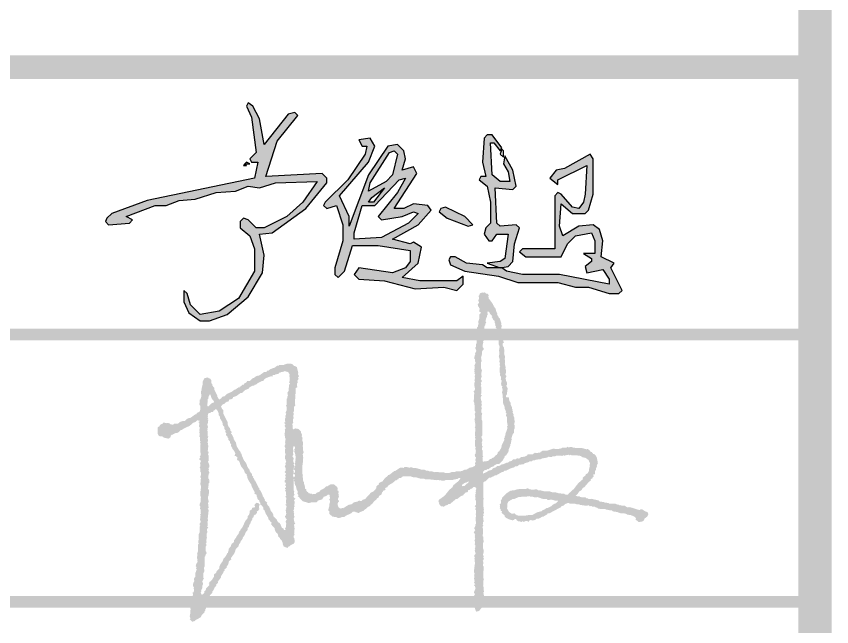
# Model space of a CAD drawing. Extents: x 3753737 to 4713801, y -857380 to 24339.
# Drawn here: x 4510957 to 4513396, y -617051 to -615224 of the extents above; entities that cross this region are included whole.
import ezdxf

# ---------------------------------------------------------------- set-up
doc = ezdxf.new("R2010")
doc.units = 0
doc.header["$LTSCALE"] = 1000
doc.header["$MEASUREMENT"] = 0
doc.layers.get('0').update_dxf_attribs({"linetype": 'CONTINUOUS'})
doc.layers.add('!!电气', color=1, linetype='CONTINUOUS')
doc.layers.add('图框', color=147, linetype='CONTINUOUS', lineweight=20)

# ---------------------------------------------------------------- blocks, each defined once
blk = doc.blocks.new('ljc')
at = {"linetype": 'Continuous'}
h = blk.add_hatch(color=0, dxfattribs=at)
h.paths.add_polyline_path([(2022.82, 1567.67), (2018.82, 1563.67), (2019.82, 1561.67), (2023.82, 1561.67), (2021.82, 1551.67), (1954.82, 1537.67), (1932.82, 1529.67), (1929.82, 1526.67), (1928.82, 1524.67), (1930.82, 1522.67), (1943.82, 1523.67), (1945.82, 1525.67), (1941.82, 1527.67), (1959.82, 1534.67), (1966.82, 1534.67), (1974.82, 1537.67), (1984.82, 1538.67), (1997.82, 1542.67), (2009.82, 1543.67), (2017.82, 1546.67), (2024.82, 1545.67), (2034.82, 1548.67), (2060.82, 1549.67), (2051.82, 1536.67), (2041.82, 1527.67), (2027.82, 1520.67), (2022.82, 1520.67), (2017.82, 1525.67), (2014.82, 1526.67), (2012.82, 1524.67), (2012.82, 1520.67), (2018.82, 1515.67), (2021.82, 1507.67), (2021.82, 1493.67), (2011.82, 1476.67), (1999.82, 1468.67), (1987.82, 1466.67), (1981.82, 1472.67), (1979.82, 1479.67), (1977.82, 1481.67), (1977.82, 1474.67), (1980.82, 1467.67), (1987.82, 1462.67), (1993.82, 1462.67), (2004.82, 1466.67), (2017.82, 1477.67), (2026.82, 1492.67), (2027.82, 1503.67), (2024.82, 1516.67), (2032.82, 1517.67), (2053.82, 1532.67), (2066.82, 1548.67), (2066.82, 1551.67), (2063.82, 1554.67), (2028.82, 1552.67), (2035.82, 1574.67), (2048.82, 1590.67), (2046.82, 1592.67), (2042.82, 1591.67), (2027.82, 1572.67), (2024.82, 1588.67), (2020.82, 1596.67), (2017.82, 1598.67), (2016.82, 1596.67), (2019.82, 1589.67)])
h.paths.add_polyline_path([(2080.82, 1521.67), (2080.82, 1527.67), (2074.82, 1540.67), (2092.82, 1561.67), (2096.82, 1571.67), (2093.82, 1576.67), (2086.82, 1575.67), (2088.82, 1571.67), (2091.82, 1571.67), (2090.82, 1566.67), (2079.82, 1550.67), (2065.82, 1536.67), (2064.82, 1534.67), (2066.82, 1532.67), (2072.82, 1534.67), (2076.82, 1522.67), (2076.82, 1512.67), (2071.82, 1495.67), (2071.82, 1491.67), (2073.82, 1489.67), (2077.82, 1493.67), (2082.82, 1509.67), (2098.82, 1509.67), (2118.82, 1506.67), (2118.82, 1499.67), (2115.82, 1495.67), (2107.82, 1492.67), (2086.82, 1495.67), (2083.82, 1491.67), (2086.82, 1488.67), (2102.82, 1487.67), (2121.82, 1482.67), (2139.82, 1483.67), (2147.82, 1481.67), (2151.82, 1485.67), (2151.82, 1490.67), (2147.82, 1487.67), (2124.82, 1487.67), (2113.82, 1489.67), (2123.82, 1498.67), (2125.82, 1508.67), (2120.82, 1511.67), (2118.82, 1510.67), (2107.82, 1513.67), (2123.82, 1522.67), (2131.82, 1531.67), (2129.82, 1534.67), (2120.82, 1535.67), (2114.82, 1532.67), (2108.82, 1532.67), (2122.82, 1554.67), (2120.82, 1558.67), (2113.82, 1556.67), (2115.82, 1563.67), (2114.82, 1568.67), (2110.82, 1572.67), (2104.82, 1571.67), (2092.82, 1553.67)])
h.paths.add_polyline_path([(2088.82, 1534.67), (2096.82, 1534.67), (2111.82, 1550.67), (2115.82, 1551.67), (2110.82, 1542.67), (2098.82, 1527.67), (2100.82, 1525.67), (2113.82, 1527.67), (2120.82, 1530.67), (2123.82, 1529.67), (2117.82, 1523.67), (2100.82, 1514.67), (2083.82, 1513.67), (2083.82, 1517.67)], flags=16)
h.paths.add_polyline_path([(2092.82, 1536.67), (2094.82, 1539.67), (2102.82, 1545.67), (2095.82, 1536.67)], flags=16)
h.paths.add_polyline_path([(2092.82, 1543.67), (2093.82, 1548.67), (2105.82, 1567.67), (2108.82, 1568.67), (2110.82, 1566.67), (2107.82, 1553.67), (2103.82, 1549.67)], flags=16)
h.paths.add_polyline_path([(2140.82, 1533.67), (2137.82, 1532.67), (2136.82, 1530.67), (2141.82, 1526.67), (2154.82, 1521.67), (2157.82, 1522.67), (2152.82, 1527.67)])
h.paths.add_polyline_path([(2174.82, 1521.67), (2172.82, 1523.67), (2171.82, 1545.67), (2182.82, 1544.67), (2184.82, 1546.67), (2182.82, 1556.67), (2177.82, 1565.67), (2176.82, 1560.67), (2179.82, 1555.67), (2180.82, 1549.67), (2174.82, 1549.67), (2169.82, 1553.67), (2168.82, 1573.67), (2170.82, 1573.67), (2174.82, 1568.67), (2175.82, 1570.67), (2169.82, 1578.67), (2166.82, 1578.67), (2164.82, 1576.67), (2163.82, 1561.67), (2165.82, 1552.67), (2162.82, 1552.67), (2161.82, 1550.67), (2166.82, 1546.67), (2168.82, 1536.67), (2168.82, 1523.67), (2165.82, 1520.67), (2164.82, 1516.67), (2167.82, 1512.67), (2169.82, 1512.67), (2172.82, 1516.67), (2179.82, 1516.67), (2177.82, 1501.67), (2174.82, 1499.67), (2166.82, 1498.67), (2174.82, 1495.67), (2179.82, 1496.67), (2182.82, 1499.67), (2183.82, 1510.67), (2186.82, 1520.67), (2184.82, 1522.67)])
h.paths.add_polyline_path([(2232.82, 1541.67), (2232.82, 1563.67), (2230.82, 1566.67), (2214.82, 1557.67), (2209.82, 1556.67), (2205.82, 1551.67), (2210.82, 1547.67), (2210.82, 1550.67), (2228.82, 1559.67), (2227.82, 1541.67), (2226.82, 1536.67), (2223.82, 1532.67), (2219.82, 1533.67), (2212.82, 1541.67), (2210.82, 1542.67), (2208.82, 1540.67), (2208.82, 1507.67), (2188.82, 1507.67), (2186.82, 1505.67), (2190.82, 1502.67), (2212.82, 1502.67), (2216.82, 1510.67), (2221.82, 1515.67), (2231.82, 1517.67), (2233.82, 1512.67), (2233.82, 1504.67), (2226.82, 1504.67), (2231.82, 1501.67), (2231.82, 1499.67), (2227.82, 1496.67), (2228.82, 1492.67), (2238.82, 1494.67), (2242.82, 1488.67), (2242.82, 1485.67), (2211.82, 1491.67), (2188.82, 1491.67), (2178.82, 1493.67), (2175.82, 1495.67), (2166.82, 1495.67), (2163.82, 1497.67), (2153.82, 1498.67), (2146.82, 1502.67), (2143.82, 1502.67), (2142.82, 1500.67), (2143.82, 1497.67), (2152.82, 1493.67), (2173.82, 1490.67), (2185.82, 1486.67), (2210.82, 1486.67), (2221.82, 1483.67), (2229.82, 1483.67), (2242.82, 1479.67), (2248.82, 1479.67), (2250.82, 1481.67), (2243.82, 1495.67), (2245.82, 1498.67), (2237.82, 1502.67), (2238.82, 1512.67), (2236.82, 1519.67), (2232.82, 1522.67), (2223.82, 1521.67), (2213.82, 1515.67), (2211.82, 1521.67), (2212.82, 1535.67), (2219.82, 1529.67), (2227.82, 1529.67), (2229.82, 1531.67)])
at = {"color": 0, "linetype": 'Continuous', "elevation": 16426272}
for points in [[(1929.82, 1526.67), (1928.82, 1524.67), (1930.82, 1522.67), (1943.82, 1523.67), (1945.82, 1525.67), (1941.82, 1527.67), (1959.82, 1534.67), (1966.82, 1534.67), (1974.82, 1537.67), (1984.82, 1538.67), (1997.82, 1542.67), (2009.82, 1543.67), (2017.82, 1546.67), (2024.82, 1545.67), (2034.82, 1548.67), (2060.82, 1549.67), (2051.82, 1536.67), (2041.82, 1527.67), (2027.82, 1520.67), (2022.82, 1520.67), (2017.82, 1525.67), (2014.82, 1526.67), (2012.82, 1524.67), (2012.82, 1520.67), (2018.82, 1515.67), (2021.82, 1507.67), (2021.82, 1493.67), (2011.82, 1476.67), (1999.82, 1468.67), (1987.82, 1466.67), (1981.82, 1472.67), (1979.82, 1479.67), (1977.82, 1481.67), (1977.82, 1474.67), (1980.82, 1467.67), (1987.82, 1462.67), (1993.82, 1462.67), (2004.82, 1466.67), (2017.82, 1477.67), (2026.82, 1492.67), (2027.82, 1503.67), (2024.82, 1516.67), (2032.82, 1517.67), (2053.82, 1532.67), (2066.82, 1548.67), (2066.82, 1551.67), (2063.82, 1554.67), (2028.82, 1552.67), (2035.82, 1574.67), (2048.82, 1590.67), (2046.82, 1592.67), (2042.82, 1591.67), (2027.82, 1572.67), (2024.82, 1588.67), (2020.82, 1596.67), (2017.82, 1598.67), (2016.82, 1596.67), (2019.82, 1589.67), (2022.82, 1567.67), (2018.82, 1563.67), (2019.82, 1561.67), (2023.82, 1561.67), (2021.82, 1551.67), (1954.82, 1537.67), (1932.82, 1529.67), (1929.82, 1526.67)], [(2065.82, 1536.67), (2064.82, 1534.67), (2066.82, 1532.67), (2072.82, 1534.67), (2076.82, 1522.67), (2076.82, 1512.67), (2071.82, 1495.67), (2071.82, 1491.67), (2073.82, 1489.67), (2077.82, 1493.67), (2082.82, 1509.67), (2098.82, 1509.67), (2118.82, 1506.67), (2118.82, 1499.67), (2115.82, 1495.67), (2107.82, 1492.67), (2086.82, 1495.67), (2083.82, 1491.67), (2086.82, 1488.67), (2102.82, 1487.67), (2121.82, 1482.67), (2139.82, 1483.67), (2147.82, 1481.67), (2151.82, 1485.67), (2151.82, 1490.67), (2147.82, 1487.67), (2124.82, 1487.67), (2113.82, 1489.67), (2123.82, 1498.67), (2125.82, 1508.67), (2120.82, 1511.67), (2118.82, 1510.67), (2107.82, 1513.67), (2123.82, 1522.67), (2131.82, 1531.67), (2129.82, 1534.67), (2120.82, 1535.67), (2114.82, 1532.67), (2108.82, 1532.67), (2122.82, 1554.67), (2120.82, 1558.67), (2113.82, 1556.67), (2115.82, 1563.67), (2114.82, 1568.67), (2110.82, 1572.67), (2104.82, 1571.67), (2092.82, 1553.67), (2080.82, 1521.67), (2080.82, 1527.67), (2074.82, 1540.67), (2092.82, 1561.67), (2096.82, 1571.67), (2093.82, 1576.67), (2086.82, 1575.67), (2088.82, 1571.67), (2091.82, 1571.67), (2090.82, 1566.67), (2079.82, 1550.67), (2065.82, 1536.67)], [(2162.82, 1552.67), (2161.82, 1550.67), (2166.82, 1546.67), (2168.82, 1536.67), (2168.82, 1523.67), (2165.82, 1520.67), (2164.82, 1516.67), (2167.82, 1512.67), (2169.82, 1512.67), (2172.82, 1516.67), (2179.82, 1516.67), (2177.82, 1501.67), (2174.82, 1499.67), (2166.82, 1498.67), (2174.82, 1495.67), (2179.82, 1496.67), (2182.82, 1499.67), (2183.82, 1510.67), (2186.82, 1520.67), (2184.82, 1522.67), (2174.82, 1521.67), (2172.82, 1523.67), (2171.82, 1545.67), (2182.82, 1544.67), (2184.82, 1546.67), (2182.82, 1556.67), (2177.82, 1565.67), (2176.82, 1560.67), (2179.82, 1555.67), (2180.82, 1549.67), (2174.82, 1549.67), (2169.82, 1553.67), (2168.82, 1573.67), (2170.82, 1573.67), (2174.82, 1568.67), (2175.82, 1570.67), (2169.82, 1578.67), (2166.82, 1578.67), (2164.82, 1576.67), (2163.82, 1561.67), (2165.82, 1552.67), (2162.82, 1552.67)], [(2092.82, 1543.67), (2093.82, 1548.67), (2105.82, 1567.67), (2108.82, 1568.67), (2110.82, 1566.67), (2107.82, 1553.67), (2103.82, 1549.67), (2092.82, 1543.67)], [(2143.82, 1502.67), (2142.82, 1500.67), (2143.82, 1497.67), (2152.82, 1493.67), (2173.82, 1490.67), (2185.82, 1486.67), (2210.82, 1486.67), (2221.82, 1483.67), (2229.82, 1483.67), (2242.82, 1479.67), (2248.82, 1479.67), (2250.82, 1481.67), (2243.82, 1495.67), (2245.82, 1498.67), (2237.82, 1502.67), (2238.82, 1512.67), (2236.82, 1519.67), (2232.82, 1522.67), (2223.82, 1521.67), (2213.82, 1515.67), (2211.82, 1521.67), (2212.82, 1535.67), (2219.82, 1529.67), (2227.82, 1529.67), (2229.82, 1531.67), (2232.82, 1541.67), (2232.82, 1563.67), (2230.82, 1566.67), (2214.82, 1557.67), (2209.82, 1556.67), (2205.82, 1551.67), (2210.82, 1547.67), (2210.82, 1550.67), (2228.82, 1559.67), (2227.82, 1541.67), (2226.82, 1536.67), (2223.82, 1532.67), (2219.82, 1533.67), (2212.82, 1541.67), (2210.82, 1542.67), (2208.82, 1540.67), (2208.82, 1507.67), (2188.82, 1507.67), (2186.82, 1505.67), (2190.82, 1502.67), (2212.82, 1502.67), (2216.82, 1510.67), (2221.82, 1515.67), (2231.82, 1517.67), (2233.82, 1512.67), (2233.82, 1504.67), (2226.82, 1504.67), (2231.82, 1501.67), (2231.82, 1499.67), (2227.82, 1496.67), (2228.82, 1492.67), (2238.82, 1494.67), (2242.82, 1488.67), (2242.82, 1485.67), (2211.82, 1491.67), (2188.82, 1491.67), (2178.82, 1493.67), (2175.82, 1495.67), (2166.82, 1495.67), (2163.82, 1497.67), (2153.82, 1498.67), (2146.82, 1502.67), (2143.82, 1502.67)], [(2176.82, 1568.67), (2175.82, 1569.67), (2174.82, 1566.67), (2176.82, 1564.67), (2176.82, 1568.67)], [(2015.82, 1560.67), (2014.82, 1559.67), (2016.82, 1559.67), (2015.82, 1560.67)], [(2016.82, 1561.67), (2015.82, 1560.67), (2018.82, 1560.67), (2016.82, 1561.67)], [(2083.82, 1513.67), (2083.82, 1517.67), (2088.82, 1534.67), (2096.82, 1534.67), (2111.82, 1550.67), (2115.82, 1551.67), (2110.82, 1542.67), (2098.82, 1527.67), (2100.82, 1525.67), (2113.82, 1527.67), (2120.82, 1530.67), (2123.82, 1529.67), (2117.82, 1523.67), (2100.82, 1514.67), (2083.82, 1513.67)], [(2092.82, 1536.67), (2094.82, 1539.67), (2102.82, 1545.67), (2095.82, 1536.67), (2092.82, 1536.67)], [(2137.82, 1532.67), (2136.82, 1530.67), (2141.82, 1526.67), (2154.82, 1521.67), (2157.82, 1522.67), (2152.82, 1527.67), (2140.82, 1533.67), (2137.82, 1532.67)]]:
    blk.add_lwpolyline(points, dxfattribs=at)
blk = doc.blocks.new('A$C3F400FEA')
at = {"linetype": 'Continuous'}
h = blk.add_hatch(color=0, dxfattribs=at)
h.paths.add_polyline_path([(3506.3, 12525.1), (3505.5, 12525.9), (3497.8, 12523.3), (3496, 12517.3), (3494.3, 12515.6), (3495.2, 12506.2), (3492.6, 12503.6), (3495.2, 12495.1), (3490.9, 12489.1), (3492.6, 12487.4), (3492.6, 12483.9), (3495.2, 12482.2), (3495.2, 12479.6), (3496.9, 12477.9), (3496, 12468.5), (3501.2, 12465.1), (3496, 12459.9), (3496, 12447.1), (3492.6, 12437.7), (3493.5, 12432.5), (3495.2, 12432.5), (3491.8, 12428.2), (3492.6, 12424.8), (3489.2, 12420.5), (3490.9, 12409.4), (3489.2, 12406.8), (3490, 12398.2), (3487.5, 12392.3), (3488.3, 12374.3), (3486.6, 12371.7), (3486.6, 12362.3), (3483.2, 12360.5), (3487.5, 12351.1), (3483.2, 12342.6), (3484, 12339.1), (3482.3, 12336.6), (3480.6, 12328), (3483.2, 12326.3), (3483.2, 12318.6), (3484.9, 12317.7), (3484, 12311.7), (3481.5, 12308.3), (3482.3, 12298), (3480.6, 12295.4), (3482.3, 12292.9), (3480.6, 12288.6), (3482.3, 12286.9), (3481.5, 12282.6), (3484, 12280), (3481.5, 12274.9), (3483.2, 12269.7), (3481.5, 12262.9), (3484, 12258.6), (3482.3, 12258.6), (3480.6, 12250.9), (3483.2, 12236.3), (3480.6, 12231.2), (3478.9, 12230.3), (3481.5, 12223.5), (3479.8, 12219.2), (3480.6, 12206.3), (3478.9, 12204.6), (3478.9, 12199.5), (3481.5, 12194.3), (3480.6, 12190), (3482.3, 12188.3), (3482.3, 12172.9), (3483.2, 12168.6), (3484.9, 12168.6), (3482.3, 12161.8), (3484, 12152.3), (3481.5, 12147.2), (3482.3, 12142.1), (3484, 12140.4), (3482.3, 12139.5), (3484, 12132.6), (3484, 12124.1), (3482.3, 12122.4), (3484, 12118.9), (3483.2, 12096.7), (3484.9, 12094.1), (3483.2, 12092.4), (3484.9, 12085.5), (3483.2, 12083.8), (3483.2, 12068.4), (3484, 12063.2), (3485.8, 12062.4), (3484, 12059), (3485.8, 12052.1), (3484.9, 12043.5), (3482.3, 12040.1), (3484, 12033.3), (3486.6, 12031.5), (3484, 12024.7), (3485.8, 12018.7), (3482.3, 12014.4), (3484, 12011.8), (3483.2, 12006.7), (3473.8, 12002.4), (3467.8, 12001.6), (3457.5, 11995.6), (3452.3, 11995.6), (3446.3, 11992.1), (3439.5, 11990.4), (3427.5, 11990.4), (3423.2, 11988.7), (3414.6, 11988.7), (3406.1, 11985.3), (3394.9, 11985.3), (3390.7, 11987), (3379.5, 11987), (3370.9, 11988.7), (3361.5, 11987.8), (3354.7, 11990.4), (3346.1, 11990.4), (3342.7, 11992.1), (3338.4, 11992.1), (3331.5, 11995.6), (3323, 11995.6), (3305, 12000.7), (3297.3, 12000.7), (3294.7, 12002.4), (3285.3, 12001.6), (3279.3, 12003.3), (3272.4, 12003.3), (3269.8, 12000.7), (3259.6, 12001.6), (3244.1, 11991.3), (3241.6, 11991.3), (3228.7, 11981), (3223.6, 11979.3), (3219.3, 11974.1), (3215, 11971.6), (3206.4, 11960.4), (3195.3, 11955.3), (3196.2, 11951.9), (3188.5, 11945.9), (3187.6, 11939.9), (3183.3, 11933.9), (3178.2, 11929.6), (3172.2, 11927), (3154.2, 11907.3), (3148.2, 11905.6), (3143, 11901.3), (3136.2, 11903), (3131, 11899.6), (3121.6, 11897.9), (3113.9, 11891.9), (3105.3, 11890.2), (3089.9, 11880.7), (3091.6, 11879.9), (3087.3, 11880.7), (3079.6, 11879), (3075.4, 11882.5), (3072.8, 11888.5), (3072.8, 11895.3), (3073.6, 11897.9), (3076.2, 11899.6), (3076.2, 11902.2), (3072.8, 11906.4), (3076.2, 11915), (3074.5, 11924.4), (3075.4, 11929.6), (3072.8, 11933.9), (3071.9, 11932.1), (3071.1, 11934.7), (3072.8, 11937.3), (3071.1, 11943.3), (3060.8, 11951.9), (3050.5, 11951), (3041.9, 11945.9), (3037.7, 11945), (3029.9, 11938.1), (3022.2, 11934.7), (3017.9, 11929.6), (3009.4, 11926.2), (3006, 11922.7), (2996.5, 11921.9), (2994.8, 11923.6), (2985.4, 11924.4), (2984.5, 11927), (2978.5, 11932.1), (2978.5, 11936.4), (2974.3, 11939), (2975.1, 11944.1), (2973.4, 11947.6), (2974.3, 11949.3), (2971.7, 11951.9), (2971.7, 11957.9), (2970, 11959.6), (2968.3, 11966.4), (2969.1, 11970.7), (2967.4, 11971.6), (2968.3, 11978.4), (2966.5, 11985.3), (2967.4, 12015.3), (2969.1, 12017.8), (2968.3, 12027.3), (2970, 12030.7), (2968.3, 12035), (2969.1, 12037.5), (2967.4, 12040.1), (2970.8, 12047.8), (2968.3, 12054.7), (2969.1, 12061.5), (2967.4, 12067.5), (2969.1, 12068.4), (2969.1, 12075.2), (2966.5, 12082.9), (2967.4, 12090.7), (2964.8, 12094.9), (2965.7, 12100.1), (2962.3, 12106.9), (2963.1, 12108.7), (2955.4, 12117.2), (2946, 12118.9), (2938.3, 12115.5), (2939.1, 12116.4), (2937.4, 12119.8), (2938.3, 12123.2), (2936.6, 12132.6), (2940, 12135.2), (2938.3, 12140.4), (2938.3, 12144.6), (2940.8, 12150.6), (2939.1, 12156.6), (2940.8, 12158.3), (2940, 12168.6), (2941.7, 12169.5), (2941.7, 12183.2), (2946, 12187.5), (2944.3, 12193.5), (2946, 12216.6), (2945.1, 12220), (2946.8, 12222.6), (2946.8, 12238.9), (2947.7, 12240.6), (2950.3, 12240.6), (2952, 12242.3), (2950.3, 12249.2), (2951.1, 12253.4), (2952.8, 12255.2), (2952, 12261.2), (2955.4, 12267.2), (2953.7, 12270.6), (2957.1, 12275.7), (2953.7, 12280), (2954.5, 12285.2), (2950.3, 12302.3), (2946.8, 12304.9), (2941.7, 12305.7), (2937.4, 12310.9), (2932.3, 12312.6), (2921.1, 12312.6), (2909.1, 12308.3), (2897.1, 12308.3), (2896.3, 12306.6), (2891.1, 12306.6), (2885.1, 12301.4), (2871.4, 12296.3), (2865.4, 12292), (2862, 12292), (2858.6, 12287.7), (2852.6, 12287.7), (2838, 12277.4), (2829.5, 12275.7), (2822.6, 12270.6), (2816.6, 12268), (2809.7, 12261.2), (2802, 12261.2), (2799.5, 12256.9), (2792.6, 12252.6), (2791.8, 12250), (2788.3, 12250), (2784, 12245.7), (2778.9, 12243.2), (2780.6, 12242.3), (2777.2, 12242.3), (2766.9, 12235.5), (2763.5, 12234.6), (2755.8, 12228.6), (2740.3, 12221.7), (2734.3, 12214.9), (2727.5, 12214), (2724.1, 12208.9), (2718.9, 12205.5), (2716.4, 12207.2), (2712.1, 12214.9), (2712.1, 12217.5), (2703.5, 12234.6), (2703.5, 12239.7), (2697.5, 12247.5), (2697.5, 12250.9), (2694.9, 12254.3), (2694.9, 12262.9), (2690.6, 12268), (2687.2, 12268.9), (2684.7, 12271.4), (2675.2, 12269.7), (2672.7, 12267.2), (2668.4, 12257.7), (2668.4, 12250), (2664.9, 12236.3), (2665.8, 12233.7), (2663.2, 12228.6), (2663.2, 12222.6), (2664.9, 12220.9), (2664.1, 12212.3), (2661.5, 12205.5), (2659.8, 12204.6), (2658.9, 12190), (2661.5, 12186.6), (2661.5, 12174.6), (2658.9, 12168.6), (2653, 12166.1), (2648.7, 12160.9), (2646.1, 12160.9), (2632.4, 12150.6), (2623.8, 12148.9), (2615.3, 12141.2), (2609.3, 12141.2), (2601.5, 12138.6), (2593.8, 12132.6), (2582.7, 12132.6), (2581, 12130.1), (2572.4, 12130.9), (2569.8, 12133.5), (2564.7, 12135.2), (2560.4, 12134.4), (2551.8, 12136.9), (2547.6, 12132.6), (2543.3, 12130.9), (2539.9, 12127.5), (2539, 12124.1), (2536.4, 12124.1), (2533.9, 12121.5), (2533.9, 12105.2), (2534.7, 12100.9), (2538.1, 12096.7), (2541.6, 12094.9), (2547.6, 12094.9), (2550.1, 12094.1), (2551.8, 12091.5), (2566.4, 12088.1), (2573.3, 12093.2), (2573.3, 12097.5), (2576.7, 12100.1), (2578.4, 12099.2), (2579.3, 12100.9), (2586.1, 12104.4), (2594.7, 12106.1), (2603.3, 12113.8), (2605.8, 12113.8), (2612.7, 12118.9), (2629.8, 12126.6), (2641.8, 12136.9), (2647, 12137.8), (2652.1, 12142.9), (2659.8, 12142.1), (2659.8, 12140.4), (2656.4, 12138.6), (2656.4, 12136.9), (2658.9, 12135.2), (2658.9, 12129.2), (2657.2, 12125.8), (2659.8, 12122.4), (2659.8, 12117.2), (2658.1, 12113.8), (2659.8, 12111.2), (2658.1, 12106.9), (2659.8, 12103.5), (2658.9, 12094.9), (2660.7, 12092.4), (2660.7, 12082.1), (2662.4, 12079.5), (2660.7, 12076.1), (2663.2, 12071.8), (2661.5, 12070.1), (2661.5, 12047), (2663.2, 12044.4), (2662.4, 12038.4), (2659.8, 12035), (2661.5, 12032.4), (2658.1, 12026.4), (2662.4, 12023), (2663.2, 12018.7), (2659.8, 12014.4), (2661.5, 12012.7), (2661.5, 12005), (2659.8, 12002.4), (2661.5, 11999), (2661.5, 11988.7), (2663.2, 11987.8), (2663.2, 11978.4), (2661.5, 11974.1), (2664.1, 11968.1), (2661.5, 11964.7), (2663.2, 11962.1), (2661.5, 11952.7), (2664.1, 11945), (2664.1, 11940.7), (2662.4, 11937.3), (2663.2, 11933), (2661.5, 11930.4), (2661.5, 11916.7), (2664.1, 11913.3), (2662.4, 11910.7), (2663.2, 11901.3), (2659.8, 11892.7), (2659.8, 11887.6), (2661.5, 11885), (2660.7, 11878.2), (2662.4, 11876.5), (2663.2, 11864.5), (2660.7, 11861), (2662.4, 11858.5), (2660.7, 11844.8), (2662.4, 11842.2), (2662.4, 11837), (2661.5, 11837.9), (2659.8, 11834.5), (2659.8, 11829.3), (2661.5, 11827.6), (2659.8, 11825), (2659.8, 11807.9), (2656.4, 11801.1), (2657.2, 11785.6), (2655.5, 11783.1), (2656.4, 11772.8), (2654.7, 11771.1), (2654.7, 11751.4), (2652.1, 11744.5), (2653, 11736.8), (2651.2, 11735.1), (2652.1, 11729.1), (2653.8, 11726.5), (2652.1, 11724.8), (2653.8, 11718.8), (2652.1, 11717.9), (2648.7, 11711.1), (2647.8, 11706), (2650.4, 11704.2), (2648.7, 11698.2), (2651.2, 11698.2), (2647, 11686.2), (2647, 11675.1), (2642.7, 11670), (2643.5, 11661.4), (2640.1, 11654.5), (2640.1, 11646.8), (2642.7, 11643.4), (2641, 11640.8), (2642.7, 11638.3), (2642.7, 11632.3), (2641, 11628), (2638.4, 11628), (2640.1, 11621.1), (2637.5, 11616), (2639.2, 11609.1), (2635, 11600.6), (2635.8, 11593.7), (2632.4, 11591.1), (2635, 11589.4), (2634.1, 11584.3), (2631.5, 11581.7), (2633.2, 11575.7), (2631.5, 11574.9), (2631.5, 11564.6), (2629.8, 11556.9), (2632.4, 11549.2), (2629.8, 11546.6), (2632.4, 11545.7), (2637.5, 11540.6), (2645.2, 11542.3), (2647, 11544.9), (2662.4, 11553.4), (2666.7, 11561.2), (2673.5, 11567.2), (2674.4, 11571.4), (2676.9, 11574.9), (2676.1, 11577.4), (2678.7, 11580), (2678.7, 11586), (2682.1, 11591.1), (2680.4, 11593.7), (2685.5, 11598), (2687.2, 11601.4), (2685.5, 11604), (2688.9, 11610.8), (2688.9, 11614.3), (2690.6, 11616.8), (2689.8, 11618.6), (2697.5, 11627.1), (2697.5, 11631.4), (2700.1, 11633.1), (2705.2, 11644.3), (2709.5, 11647.7), (2708.6, 11650.3), (2714.6, 11657.1), (2713.8, 11659.7), (2712.9, 11658.8), (2723.2, 11672.5), (2723.2, 11676), (2730.9, 11688), (2730.9, 11690.5), (2734.3, 11694), (2733.5, 11696.5), (2732.6, 11695.7), (2740.3, 11701.7), (2740.3, 11705.1), (2745.5, 11712.8), (2747.2, 11721.4), (2754.1, 11726.5), (2753.2, 11730.8), (2762.6, 11743.7), (2766.9, 11753.1), (2766, 11754.8), (2770.3, 11760.8), (2775.5, 11765.1), (2778, 11773.6), (2781.5, 11777.1), (2781.5, 11779.6), (2787.5, 11787.4), (2789.2, 11793.3), (2794.3, 11799.3), (2796.9, 11807.1), (2802.9, 11814.8), (2802.9, 11820.8), (2807.2, 11824.2), (2808, 11830.2), (2812.3, 11835.3), (2812.3, 11838.8), (2816.6, 11845.6), (2817.5, 11850.8), (2820.9, 11853.3), (2821.7, 11857.6), (2825.2, 11861), (2826.9, 11861), (2831.2, 11866.2), (2830.3, 11869.6), (2836.3, 11873.9), (2836.3, 11875.6), (2838.9, 11878.2), (2835.4, 11879.9), (2837.2, 11881.6), (2837.2, 11886.7), (2839.7, 11891), (2835.4, 11895.3), (2829.5, 11896.2), (2825.2, 11892.7), (2823.5, 11889.3), (2826, 11883.3), (2815.7, 11880.7), (2815.7, 11876.5), (2809.7, 11873), (2808.9, 11865.3), (2807.2, 11860.2), (2803.7, 11856.8), (2802.9, 11849.9), (2796.9, 11843), (2786.6, 11821.6), (2781.5, 11815.6), (2781.5, 11813.1), (2776.3, 11807.9), (2778, 11806.2), (2771.2, 11797.6), (2767.8, 11790.8), (2761.8, 11783.9), (2762.6, 11778.8), (2756.6, 11774.5), (2754.1, 11771.1), (2753.2, 11766.8), (2746.3, 11758.2), (2746.3, 11753.9), (2743.8, 11746.2), (2741.2, 11744.5), (2740.3, 11741.1), (2735.2, 11733.4), (2730.9, 11729.1), (2728.3, 11721.4), (2719.8, 11709.4), (2720.6, 11707.7), (2718.1, 11705.1), (2718.1, 11699.1), (2710.4, 11691.4), (2708.6, 11686.2), (2702.6, 11682), (2702.6, 11674.3), (2698.4, 11670), (2697.5, 11666.5), (2688.1, 11658), (2688.1, 11654.5), (2686.4, 11653.7), (2688.1, 11652), (2688.1, 11649.4), (2678.7, 11640), (2677.8, 11634.8), (2673.5, 11631.4), (2674.4, 11628.8), (2670.1, 11622.8), (2665.8, 11621.1), (2662.4, 11627.1), (2664.9, 11631.4), (2664.1, 11634.8), (2667.5, 11640.8), (2667.5, 11648.5), (2670.1, 11652.8), (2667.5, 11661.4), (2672.7, 11670.8), (2670.9, 11671.7), (2670.9, 11685.4), (2673.5, 11691.4), (2672.7, 11702.5), (2674.4, 11705.1), (2674.4, 11735.1), (2676.1, 11735.9), (2677.8, 11741.9), (2680.4, 11744.5), (2678.7, 11747.1), (2680.4, 11748.8), (2677.8, 11751.4), (2677.8, 11765.9), (2679.5, 11766.8), (2679.5, 11773.6), (2677.8, 11774.5), (2680.4, 11777.9), (2679.5, 11784.8), (2677.8, 11784.8), (2680.4, 11786.5), (2680.4, 11790.8), (2682.1, 11792.5), (2680.4, 11794.2), (2680.4, 11803.6), (2682.9, 11808.8), (2681.2, 11814.8), (2682.9, 11819.9), (2685.5, 11822.5), (2682.1, 11825), (2683.8, 11828.5), (2682.9, 11839.6), (2684.7, 11842.2), (2683.8, 11849), (2686.4, 11873), (2685.5, 11877.3), (2683.8, 11878.2), (2686.4, 11881.6), (2684.7, 11896.2), (2687.2, 11899.6), (2684.7, 11907.3), (2684.7, 11915), (2687.2, 11920.2), (2685.5, 11922.7), (2687.2, 11923.6), (2687.2, 11934.7), (2684.7, 11938.1), (2686.4, 11950.1), (2685.5, 11953.6), (2688.1, 11955.3), (2688.1, 11963), (2687.2, 11963.9), (2686.4, 11962.1), (2688.9, 11964.7), (2685.5, 11969), (2686.4, 11983.6), (2688.1, 11984.4), (2688.1, 11988.7), (2685.5, 11993), (2688.1, 11994.7), (2685.5, 11999), (2688.9, 12003.3), (2688.1, 12010.1), (2684.7, 12019.5), (2686.4, 12022.1), (2686.4, 12037.5), (2684.7, 12040.1), (2686.4, 12047.8), (2684.7, 12051.2), (2683.8, 12050.4), (2685.5, 12066.7), (2683.8, 12071.8), (2684.7, 12074.4), (2682.9, 12076.1), (2684.7, 12082.9), (2684.7, 12085.5), (2682.9, 12087.2), (2685.5, 12094.9), (2683.8, 12095.8), (2683.8, 12107.8), (2682.1, 12114.6), (2683.8, 12115.5), (2682.1, 12118.9), (2683.8, 12119.8), (2684.7, 12123.2), (2682.1, 12130.9), (2683.8, 12132.6), (2684.7, 12140.4), (2686.4, 12142.1), (2684.7, 12142.9), (2685.5, 12144.6), (2682.9, 12146.3), (2685.5, 12148.1), (2682.9, 12151.5), (2684.7, 12152.3), (2683.8, 12156.6), (2685.5, 12163.5), (2687.2, 12165.2), (2691.5, 12165.2), (2694.1, 12167.8), (2698.4, 12167.8), (2700.9, 12170.3), (2700.9, 12172.1), (2704.4, 12172.9), (2708.6, 12177.2), (2714.6, 12169.5), (2714.6, 12166.9), (2716.4, 12165.2), (2716.4, 12159.2), (2720.6, 12153.2), (2720.6, 12148.9), (2727.5, 12137.8), (2729.2, 12127.5), (2733.5, 12123.2), (2733.5, 12117.2), (2737.8, 12112.1), (2736.1, 12111.2), (2736.9, 12106.9), (2740.3, 12102.7), (2738.6, 12101.8), (2738.6, 12098.4), (2742.9, 12094.9), (2742.1, 12093.2), (2745.5, 12089.8), (2745.5, 12084.7), (2749.8, 12080.4), (2750.6, 12075.2), (2754.1, 12070.1), (2753.2, 12065.8), (2757.5, 12060.7), (2757.5, 12058.1), (2763.5, 12050.4), (2765.2, 12046.1), (2767.8, 12044.4), (2765.2, 12043.5), (2765.2, 12040.1), (2763.5, 12037.5), (2768.6, 12035.8), (2772.9, 12031.5), (2772.9, 12029.8), (2771.2, 12029), (2772, 12023.8), (2774.6, 12023.8), (2778, 12020.4), (2783.2, 12005.8), (2791.8, 11994.7), (2795.2, 11985.3), (2802, 11979.3), (2799.5, 11977.6), (2802, 11975), (2802, 11971.6), (2805.5, 11963.9), (2814.9, 11949.3), (2814, 11947.6), (2824.3, 11927.9), (2823.5, 11923.6), (2830.3, 11920.2), (2829.5, 11915.9), (2831.2, 11915), (2832.9, 11907.3), (2838, 11903), (2838, 11900.4), (2840.6, 11896.2), (2840.6, 11891.9), (2847.4, 11885.9), (2850, 11881.6), (2850, 11876.5), (2853.4, 11873.9), (2857.7, 11862.7), (2865.4, 11850.8), (2865.4, 11847.3), (2869.7, 11843), (2869.7, 11841.3), (2874.9, 11837), (2873.1, 11831.9), (2884.3, 11819.9), (2883.4, 11818.2), (2887.7, 11807.9), (2892.9, 11803.6), (2895.4, 11794.2), (2899.7, 11790.8), (2899.7, 11789.1), (2904.8, 11783.9), (2909.1, 11774.5), (2908.3, 11775.4), (2907.4, 11773.6), (2910, 11768.5), (2909.1, 11766.8), (2922, 11760.8), (2925.4, 11765.1), (2929.7, 11766.8), (2931.4, 11769.4), (2941.7, 11774.5), (2944.3, 11779.6), (2942.5, 11790.8), (2940.8, 11792.5), (2940.8, 11796.8), (2943.4, 11801.1), (2941.7, 11806.2), (2943.4, 11807.9), (2942.5, 11813.9), (2944.3, 11819.9), (2942.5, 11821.6), (2943.4, 11822.5), (2941.7, 11831), (2946, 11834.5), (2943.4, 11837), (2940.8, 11849), (2943.4, 11854.2), (2941.7, 11858.5), (2942.5, 11863.6), (2940.8, 11866.2), (2940.8, 11867.9), (2941.7, 11867), (2942.5, 11868.7), (2939.1, 11873), (2940.8, 11873.9), (2942.5, 11879), (2941.7, 11883.3), (2944.3, 11885), (2942.5, 11888.5), (2944.3, 11899.6), (2942.5, 11902.2), (2940.8, 11902.2), (2946, 11909), (2944.3, 11910.7), (2943.4, 11909.9), (2940, 11915), (2943.4, 11921), (2941.7, 11923.6), (2942.5, 11931.3), (2940.8, 11933), (2940.8, 11967.3), (2943.4, 11966.4), (2940.8, 11963), (2943.4, 11959.6), (2944.3, 11951.9), (2946.8, 11946.7), (2948.5, 11945.9), (2947.7, 11945), (2950.3, 11934.7), (2952.8, 11931.3), (2952, 11923.6), (2954.5, 11920.2), (2954.5, 11916.7), (2952.8, 11915), (2955.4, 11914.2), (2967.4, 11901.3), (2986.2, 11895.3), (2994.8, 11897.9), (3009.4, 11897.9), (3013.7, 11903), (3025.7, 11906.4), (3030.8, 11914.2), (3038.5, 11916.7), (3042.8, 11920.2), (3047.9, 11920.2), (3049.6, 11909.9), (3047.1, 11906.4), (3049.6, 11901.3), (3048.8, 11895.3), (3047.1, 11892.7), (3047.1, 11885), (3043.7, 11873.9), (3047.9, 11871.3), (3047.1, 11863.6), (3056.5, 11855), (3068.5, 11853.3), (3073.6, 11850.8), (3081.4, 11851.6), (3086.5, 11854.2), (3091.6, 11853.3), (3096.8, 11857.6), (3112.2, 11864.5), (3118.2, 11869.6), (3125, 11869.6), (3126.8, 11867.9), (3130.2, 11867.9), (3131.9, 11866.2), (3136.2, 11865.3), (3137.9, 11867.9), (3150.8, 11873), (3152.5, 11875.6), (3157.6, 11878.2), (3162.7, 11884.2), (3167.9, 11885.9), (3173, 11891.9), (3174.7, 11891.9), (3183.3, 11903), (3185.9, 11903.9), (3191, 11909.9), (3194.4, 11911.6), (3197, 11917.6), (3202.2, 11920.2), (3204.7, 11922.7), (3203.9, 11925.3), (3209.9, 11933), (3213.3, 11933.9), (3215.9, 11936.4), (3213.3, 11939.9), (3214.2, 11939), (3215.9, 11941.6), (3220.2, 11942.4), (3225.3, 11949.3), (3236.4, 11955.3), (3245, 11963), (3248.4, 11963.9), (3251, 11966.4), (3253.6, 11966.4), (3255.3, 11969.8), (3254.4, 11970.7), (3261.3, 11970.7), (3268.1, 11975.8), (3292.1, 11975), (3299, 11972.4), (3306.7, 11972.4), (3321.3, 11968.1), (3329.8, 11969), (3335, 11966.4), (3346.1, 11966.4), (3351.2, 11969), (3347, 11966.4), (3368.4, 11963.9), (3373.5, 11964.7), (3377.8, 11963), (3379.5, 11963), (3380.4, 11964.7), (3382.9, 11962.1), (3389.8, 11962.1), (3396.7, 11964.7), (3415.5, 11964.7), (3431.8, 11968.1), (3433.5, 11969.8), (3437.8, 11970.7), (3439.5, 11968.1), (3431.8, 11959.6), (3418.9, 11949.3), (3415.5, 11942.4), (3406.9, 11935.6), (3392.4, 11917.6), (3373.5, 11903.9), (3375.2, 11902.2), (3373.5, 11898.7), (3376.9, 11896.2), (3375.2, 11893.6), (3381.2, 11885.9), (3385.5, 11885.9), (3388.9, 11884.2), (3395.8, 11888.5), (3401.8, 11890.2), (3404.4, 11892.7), (3408.6, 11892.7), (3425.8, 11907.3), (3430.9, 11908.2), (3440.3, 11915.9), (3447.2, 11918.4), (3454.9, 11927), (3460.1, 11927.9), (3461.8, 11929.6), (3461.8, 11933.9), (3466.9, 11934.7), (3471.2, 11939), (3474.6, 11939), (3478.9, 11943.3), (3483.2, 11944.1), (3487.5, 11938.1), (3484.9, 11932.1), (3486.6, 11928.7), (3484, 11927), (3485.8, 11922.7), (3484, 11921.9), (3484, 11920.2), (3485.8, 11919.3), (3483.2, 11916.7), (3484.9, 11910.7), (3484, 11905.6), (3485.8, 11902.2), (3485.8, 11890.2), (3482.3, 11885.9), (3485.8, 11882.5), (3484, 11876.5), (3485.8, 11874.7), (3486.6, 11865.3), (3484.9, 11862.7), (3486.6, 11857.6), (3484.9, 11851.6), (3484.9, 11841.3), (3486.6, 11839.6), (3485.8, 11832.8), (3484, 11831), (3484.9, 11828.5), (3481.5, 11821.6), (3481.5, 11818.2), (3484, 11814.8), (3478.9, 11807.1), (3482.3, 11804.5), (3482.3, 11801.9), (3484, 11800.2), (3482.3, 11797.6), (3483.2, 11793.3), (3481.5, 11792.5), (3484, 11790.8), (3481.5, 11782.2), (3483.2, 11779.6), (3482.3, 11771.1), (3484, 11770.2), (3484, 11763.4), (3482.3, 11758.2), (3484.9, 11753.9), (3483.2, 11755.6), (3482.3, 11753.9), (3484.9, 11743.7), (3480.6, 11738.5), (3482.3, 11737.7), (3480.6, 11735.1), (3483.2, 11732.5), (3481.5, 11729.9), (3483.2, 11713.7), (3481.5, 11708.5), (3482.3, 11705.1), (3480.6, 11704.2), (3481.5, 11699.1), (3479.8, 11695.7), (3479.8, 11688), (3482.3, 11684.5), (3480.6, 11682), (3481.5, 11679.4), (3479.8, 11677.7), (3482.3, 11674.3), (3479.8, 11670.8), (3481.5, 11666.5), (3480.6, 11664.8), (3482.3, 11661.4), (3479.8, 11657.1), (3484, 11652.8), (3481.5, 11651.1), (3480.6, 11647.7), (3482.3, 11647.7), (3484.9, 11640.8), (3479.8, 11628), (3479.8, 11626.3), (3483.2, 11623.7), (3480.6, 11617.7), (3480.6, 11610.8), (3482.3, 11610.8), (3479.8, 11609.1), (3478.9, 11600.6), (3480.6, 11598.9), (3478.9, 11591.1), (3485.8, 11572.3), (3487.5, 11570.6), (3495.2, 11572.3), (3500.3, 11579.1), (3510.6, 11588.6), (3509.8, 11593.7), (3511.5, 11595.4), (3511.5, 11601.4), (3508.9, 11604.9), (3509.8, 11608.3), (3508, 11612.6), (3509.8, 11618.6), (3508, 11628), (3509.8, 11629.7), (3508.9, 11643.4), (3508, 11646.8), (3506.3, 11646.8), (3508, 11648.5), (3508, 11663.1), (3509.8, 11666.5), (3508, 11672.5), (3508.9, 11705.1), (3507.2, 11707.7), (3508, 11719.7), (3506.3, 11722.2), (3509.8, 11728.2), (3508, 11731.7), (3508.9, 11735.9), (3507.2, 11741.1), (3508.9, 11747.9), (3508.9, 11754.8), (3507.2, 11759.9), (3507.2, 11777.1), (3508.9, 11777.9), (3508, 11794.2), (3505.5, 11797.6), (3507.2, 11804.5), (3507.2, 11816.5), (3505.5, 11819.1), (3506.3, 11818.2), (3507.2, 11819.9), (3505.5, 11823.3), (3508, 11829.3), (3506.3, 11831), (3507.2, 11837.9), (3508.9, 11840.5), (3507.2, 11855), (3509.8, 11857.6), (3508, 11861), (3509.8, 11867), (3508.9, 11874.7), (3510.6, 11876.5), (3508.9, 11878.2), (3509.8, 11882.5), (3508, 11883.3), (3508, 11905.6), (3509.8, 11908.2), (3508, 11910.7), (3508, 11957), (3510.6, 11959.6), (3514, 11960.4), (3526, 11971.6), (3532, 11971.6), (3532, 11973.3), (3538, 11975), (3540.6, 11977.6), (3546.6, 11978.4), (3562.9, 11987.8), (3568, 11988.7), (3570.6, 11992.1), (3577.4, 11993), (3591.1, 11999.8), (3600.6, 12002.4), (3603.1, 12005.8), (3610, 12005.8), (3615.1, 12010.1), (3628.8, 12011.8), (3630.6, 12014.4), (3642.6, 12017.8), (3646.8, 12020.4), (3652.8, 12020.4), (3656.3, 12023), (3660.5, 12023), (3666.5, 12025.5), (3678.5, 12026.4), (3683.7, 12029), (3699.1, 12031.5), (3702.5, 12034.1), (3710.2, 12033.3), (3714.5, 12034.1), (3714.5, 12035.8), (3721.4, 12035), (3727.4, 12037.5), (3744.5, 12036.7), (3747.1, 12038.4), (3750.5, 12037.5), (3762.5, 12040.1), (3766.8, 12038.4), (3769.4, 12040.1), (3771.9, 12038.4), (3785.6, 12038.4), (3798.5, 12036.7), (3805.3, 12032.4), (3813.9, 12030.7), (3823.3, 12023.8), (3825.1, 12017.8), (3827.6, 12015.3), (3825.9, 12008.4), (3826.8, 12003.3), (3825.1, 12001.6), (3823.3, 11989.6), (3819.9, 11984.4), (3813.9, 11981), (3814.8, 11979.3), (3804.5, 11970.7), (3806.2, 11967.3), (3791.6, 11954.4), (3777.1, 11935.6), (3774.5, 11934.7), (3767.6, 11927), (3763.4, 11925.3), (3764.2, 11923.6), (3761.6, 11921), (3753.1, 11921), (3749.7, 11923.6), (3734.2, 11924.4), (3726.5, 11927), (3713.7, 11927.9), (3706.8, 11930.4), (3690.5, 11930.4), (3677.7, 11933.9), (3671.7, 11933.9), (3668.3, 11936.4), (3652, 11935.6), (3645.1, 11937.3), (3640.8, 11939.9), (3634, 11937.3), (3615.1, 11937.3), (3605.7, 11935.6), (3599.7, 11933), (3594.6, 11933.9), (3592, 11932.1), (3588.6, 11932.1), (3578.3, 11925.3), (3563.7, 11910.7), (3563.7, 11908.2), (3560.3, 11902.2), (3561.2, 11895.3), (3556.9, 11891), (3558.6, 11887.6), (3556.9, 11885), (3558.6, 11882.5), (3556.9, 11879.9), (3560.3, 11876.5), (3559.4, 11873), (3563.7, 11870.5), (3562.9, 11866.2), (3571.4, 11858.5), (3571.4, 11855.9), (3575.7, 11851.6), (3583.4, 11847.3), (3594.6, 11843.9), (3599.7, 11844.8), (3602.3, 11847.3), (3605.7, 11847.3), (3609.1, 11843.9), (3606.6, 11843), (3610.9, 11842.2), (3612.6, 11840.5), (3613.4, 11841.3), (3622.8, 11838.8), (3623.7, 11840.5), (3627.1, 11840.5), (3625.4, 11839.6), (3628, 11838.8), (3628.8, 11840.5), (3630.6, 11839.6), (3634, 11841.3), (3640.8, 11841.3), (3640.8, 11839.6), (3644.3, 11839.6), (3646, 11843.9), (3652, 11844.8), (3652.8, 11842.2), (3655.4, 11843.9), (3659.7, 11843.9), (3664, 11845.6), (3667.4, 11849), (3674.3, 11849), (3683.7, 11854.2), (3688, 11855), (3699.1, 11861.9), (3700.8, 11864.5), (3705.1, 11864.5), (3740.2, 11883.3), (3741.9, 11885.9), (3748.8, 11888.5), (3753.1, 11892.7), (3759.9, 11895.3), (3764.2, 11895.3), (3767.6, 11893.6), (3782.2, 11893.6), (3786.5, 11891.9), (3795.9, 11891.9), (3795.9, 11890.2), (3813.9, 11887.6), (3823.3, 11888.5), (3826.8, 11885.9), (3831.1, 11886.7), (3834.5, 11884.2), (3842.2, 11884.2), (3843.9, 11882.5), (3849, 11881.6), (3851.6, 11879), (3860.2, 11877.3), (3872.2, 11878.2), (3873, 11876.5), (3886.7, 11873.9), (3891.9, 11873.9), (3895.3, 11870.5), (3908.2, 11868.7), (3919.3, 11864.5), (3929.6, 11864.5), (3936.4, 11862.7), (3938.2, 11861), (3949.3, 11859.3), (3959.6, 11855), (3964.7, 11849.9), (3963, 11845.6), (3964.7, 11843.9), (3967.3, 11843.9), (3972.4, 11838.8), (3981, 11839.6), (3985.3, 11841.3), (3988.7, 11844.8), (3991.3, 11850.8), (3993, 11850.8), (3998.1, 11855), (4001.6, 11861.9), (3999.8, 11867), (3996.4, 11869.6), (3992.1, 11870.5), (3983.6, 11876.5), (3978.4, 11876.5), (3975.8, 11874.7), (3969.9, 11875.6), (3952.7, 11881.6), (3944.1, 11883.3), (3938.2, 11882.5), (3931.3, 11887.6), (3921.9, 11887.6), (3918.4, 11889.3), (3915.9, 11888.5), (3914.2, 11890.2), (3910.7, 11890.2), (3903, 11893.6), (3885, 11893.6), (3882.5, 11895.3), (3873.9, 11897), (3872.2, 11896.2), (3867.9, 11898.7), (3856.8, 11899.6), (3853.3, 11903), (3831.9, 11908.2), (3822.5, 11907.3), (3819.9, 11909.9), (3816.5, 11909.9), (3813.9, 11912.4), (3801.9, 11912.4), (3800.2, 11914.2), (3796.8, 11913.3), (3796.8, 11915), (3783.9, 11916.7), (3789.9, 11922.7), (3795.1, 11930.4), (3800.2, 11933), (3802.8, 11935.6), (3805.3, 11940.7), (3810.5, 11943.3), (3824.2, 11959.6), (3829.3, 11962.1), (3828.5, 11965.6), (3831.1, 11968.1), (3834.5, 11969), (3834.5, 11971.6), (3837.9, 11975), (3837, 11981), (3842.2, 11981.8), (3842.2, 11991.3), (3844.8, 11994.7), (3845.6, 12000.7), (3848.2, 12005), (3847.3, 12008.4), (3850.8, 12014.4), (3847.3, 12032.4), (3843.9, 12038.4), (3839.6, 12041.8), (3837, 12041.8), (3832.8, 12047.8), (3826.8, 12050.4), (3826.8, 12052.1), (3820.8, 12057.2), (3816.5, 12056.4), (3801.1, 12060.7), (3786.5, 12059.8), (3778.8, 12061.5), (3777.9, 12060.7), (3772.8, 12063.2), (3761.6, 12062.4), (3759.9, 12064.1), (3756.5, 12061.5), (3742.8, 12060.7), (3741.1, 12059), (3730.8, 12057.2), (3716.2, 12058.1), (3698.2, 12052.1), (3685.4, 12052.1), (3679.4, 12048.7), (3679.4, 12047), (3667.4, 12045.2), (3662.3, 12046.1), (3656.3, 12041.8), (3640.8, 12041), (3638.3, 12037.5), (3630.6, 12034.1), (3621.1, 12033.3), (3616, 12029), (3613.4, 12028.1), (3612.6, 12029.8), (3608.3, 12029), (3604.9, 12026.4), (3597.1, 12026.4), (3592, 12021.3), (3586.9, 12020.4), (3580.9, 12016.1), (3577.4, 12016.1), (3568, 12011.8), (3562.9, 12011), (3556, 12006.7), (3550, 12006.7), (3545.7, 12002.4), (3537.2, 11999.8), (3532.9, 11994.7), (3523.5, 11992.1), (3515.7, 11987), (3507.2, 11983.6), (3507.2, 11988.7), (3511.5, 11993.8), (3516.6, 11994.7), (3520.9, 11997.3), (3522.6, 11996.4), (3532, 12003.3), (3538, 12005), (3541.5, 12008.4), (3550, 12012.7), (3556, 12012.7), (3565.4, 12022.1), (3571.4, 12032.4), (3572.3, 12036.7), (3575.7, 12037.5), (3582.6, 12047.8), (3584.3, 12053.8), (3583.4, 12056.4), (3586.9, 12060.7), (3586, 12062.4), (3588.6, 12066.7), (3588.6, 12071.8), (3590.3, 12072.7), (3592, 12083.8), (3593.7, 12086.4), (3592, 12088.9), (3596.3, 12101.8), (3599.7, 12105.2), (3599.7, 12115.5), (3601.4, 12118.1), (3601.4, 12129.2), (3599.7, 12130.9), (3601.4, 12130.9), (3600.6, 12133.5), (3602.3, 12139.5), (3600.6, 12144.6), (3600.6, 12150.6), (3598, 12158.3), (3598.9, 12160.1), (3595.4, 12166.9), (3597.1, 12170.3), (3594.6, 12172.1), (3595.4, 12175.5), (3593.7, 12178.1), (3593.7, 12182.3), (3589.4, 12190.9), (3589.4, 12196), (3586, 12201.2), (3584.3, 12211.5), (3578.3, 12211.5), (3575.7, 12213.2), (3575.7, 12216.6), (3578.3, 12220.9), (3580.9, 12238.9), (3576.6, 12246.6), (3579.2, 12250), (3578.3, 12257.7), (3575.7, 12261.2), (3575.7, 12265.4), (3574, 12268), (3577.4, 12274.9), (3574, 12280), (3575.7, 12286), (3575.7, 12294.6), (3574, 12297.1), (3574.9, 12301.4), (3572.3, 12311.7), (3573.2, 12322.9), (3571.4, 12326.3), (3573.2, 12331.4), (3572.3, 12336.6), (3570.6, 12338.3), (3571.4, 12342.6), (3569.7, 12344.3), (3571.4, 12346.8), (3569.7, 12360.5), (3566.3, 12366.5), (3566.3, 12373.4), (3569.7, 12376), (3566.3, 12383.7), (3567.2, 12385.4), (3564.6, 12388), (3563.7, 12391.4), (3565.4, 12394.8), (3562.9, 12395.7), (3565.4, 12399.1), (3563.7, 12401.7), (3565.4, 12404.2), (3562.9, 12407.7), (3562.9, 12409.4), (3563.7, 12408.5), (3564.6, 12410.2), (3560.3, 12416.2), (3562, 12418.8), (3562.9, 12427.4), (3561.2, 12430), (3562, 12433.4), (3556.9, 12448.8), (3554.3, 12450.5), (3552.6, 12454.8), (3549.2, 12458.2), (3550, 12462.5), (3546.6, 12469.4), (3544.9, 12477.1), (3538.9, 12484.8), (3538.9, 12487.4), (3537.2, 12488.2), (3536.3, 12491.6), (3523.5, 12508.8), (3524.3, 12512.2), (3522.6, 12513.1), (3524.3, 12517.3), (3520.9, 12522.5), (3516.6, 12522.5), (3513.2, 12525.9)])
h.paths.add_polyline_path([(2689.8, 12220.9), (2691.5, 12220.9), (2695.8, 12208), (2702.6, 12199.5), (2702.6, 12196.9), (2695.8, 12194.3), (2686.4, 12184.9), (2683.8, 12184.9), (2682.1, 12186.6), (2682.9, 12193.5), (2684.7, 12195.2), (2682.9, 12196), (2683.8, 12206.3), (2686.4, 12209.8), (2685.5, 12214), (2687.2, 12214.9)], flags=16)
h.paths.add_polyline_path([(2913.4, 12290.3), (2917.7, 12289.4), (2922, 12287.7), (2923.7, 12288.6), (2928.8, 12280), (2928.8, 12277.4), (2927.1, 12276.6), (2928.8, 12272.3), (2928.8, 12261.2), (2927.1, 12257.7), (2929.7, 12252.6), (2927.1, 12249.2), (2927.1, 12243.2), (2925.4, 12238.9), (2925.4, 12231.2), (2922, 12225.2), (2923.7, 12217.5), (2922, 12214), (2922, 12208.9), (2920.3, 12208), (2920.3, 12190), (2917.7, 12186.6), (2920.3, 12183.2), (2919.4, 12172.1), (2916.8, 12166.9), (2916.8, 12164.3), (2918.6, 12162.6), (2916, 12155.8), (2916.8, 12151.5), (2915.1, 12148.9), (2914.3, 12142.9), (2916, 12137.8), (2910.8, 12135.2), (2915.1, 12133.5), (2916, 12130.1), (2913.4, 12126.6), (2916.8, 12119.8), (2916.8, 12118.1), (2913.4, 12114.6), (2915.1, 12112.9), (2915.1, 12106.9), (2912.6, 12104.4), (2914.3, 12103.5), (2914.3, 12095.8), (2916, 12093.2), (2915.1, 12094.1), (2914.3, 12092.4), (2916.8, 12087.2), (2915.1, 12077.8), (2916, 12071), (2914.3, 12068.4), (2914.3, 12063.2), (2916.8, 12059.8), (2915.1, 12057.2), (2915.1, 12046.1), (2916.8, 12040.1), (2915.1, 12036.7), (2915.1, 12027.3), (2916.8, 12025.5), (2916.8, 12022.1), (2918.6, 12021.3), (2916, 12013.5), (2916.8, 12010.1), (2914.3, 12005.8), (2916.8, 11999), (2916.8, 11991.3), (2913.4, 11988.7), (2917.7, 11983.6), (2915.1, 11977.6), (2917.7, 11974.1), (2915.1, 11969.8), (2916.8, 11966.4), (2913.4, 11963), (2913.4, 11958.7), (2917.7, 11955.3), (2916.8, 11950.1), (2916, 11951), (2915.1, 11949.3), (2917.7, 11945.9), (2917.7, 11942.4), (2915.1, 11939.9), (2915.1, 11938.1), (2917.7, 11937.3), (2915.1, 11933), (2917.7, 11928.7), (2917.7, 11920.2), (2919.4, 11919.3), (2916, 11914.2), (2919.4, 11909.9), (2917.7, 11903), (2917.7, 11895.3), (2919.4, 11892.7), (2916, 11890.2), (2920.3, 11885), (2917.7, 11879.9), (2919.4, 11877.3), (2916.8, 11875.6), (2918.6, 11864.5), (2917.7, 11859.3), (2914.3, 11855), (2916.8, 11852.5), (2916, 11850.8), (2920.3, 11846.5), (2916.8, 11841.3), (2917.7, 11835.3), (2919.4, 11832.8), (2917.7, 11831.9), (2917.7, 11823.3), (2914.3, 11819.9), (2916.8, 11816.5), (2916, 11814.8), (2911.7, 11814.8), (2910, 11819.9), (2905.7, 11820.8), (2901.4, 11831.9), (2898, 11836.2), (2894.6, 11837.9), (2891.1, 11843), (2891.1, 11845.6), (2879.1, 11857.6), (2880.9, 11858.5), (2877.4, 11866.2), (2870.6, 11874.7), (2871.4, 11877.3), (2868.9, 11879.9), (2868, 11884.2), (2860.3, 11892.7), (2862, 11896.2), (2854.3, 11903), (2855.2, 11904.7), (2850.9, 11913.3), (2847.4, 11916.7), (2848.3, 11918.4), (2842.3, 11931.3), (2838, 11936.4), (2838.9, 11939), (2836.3, 11940.7), (2826, 11962.1), (2823.5, 11963.9), (2822.6, 11968.1), (2819.2, 11972.4), (2820, 11974.1), (2815.7, 11978.4), (2815.7, 11982.7), (2809.7, 11990.4), (2808.9, 11994.7), (2802.9, 12003.3), (2799.5, 12013.5), (2791.8, 12023.8), (2784.9, 12040.1), (2784.9, 12042.7), (2782.3, 12045.2), (2781.5, 12049.5), (2775.5, 12056.4), (2770.3, 12066.7), (2767.8, 12076.9), (2761.8, 12086.4), (2761.8, 12088.9), (2755.8, 12100.9), (2753.2, 12103.5), (2754.9, 12106.9), (2757.5, 12106.9), (2751.5, 12112.1), (2750.6, 12118.9), (2746.3, 12124.1), (2743.8, 12130.1), (2743.8, 12137.8), (2740.3, 12142.1), (2741.2, 12143.8), (2739.5, 12144.6), (2730.1, 12163.5), (2730.1, 12173.8), (2726.6, 12177.2), (2723.2, 12184), (2728.3, 12190.9), (2732.6, 12191.8), (2740.3, 12198.6), (2745.5, 12199.5), (2748.9, 12205.5), (2752.3, 12205.5), (2757.5, 12208), (2759.2, 12209.8), (2759.2, 12212.3), (2769.5, 12215.8), (2782.3, 12225.2), (2787.5, 12225.2), (2789.2, 12228.6), (2791.8, 12229.5), (2794.3, 12232.9), (2806.3, 12238), (2808.9, 12242.3), (2817.5, 12246.6), (2823.5, 12247.5), (2824.3, 12249.2), (2829.5, 12250.9), (2834.6, 12255.2), (2846.6, 12261.2), (2849.2, 12260.3), (2853.4, 12266.3), (2858.6, 12269.7), (2872.3, 12274.9), (2877.4, 12274), (2878.3, 12278.3), (2884.3, 12278.3), (2886, 12280.9), (2894.6, 12281.7), (2898, 12286), (2899.7, 12285.2), (2903.1, 12287.7), (2911.7, 12288.6)], flags=16)
h.paths.add_polyline_path([(2940, 12065), (2940, 12065.8), (2945.1, 12064.1), (2945.1, 12059.8), (2942.5, 12055.5), (2942.5, 12053.8), (2944.3, 12053), (2942.5, 12050.4), (2946, 12040.1), (2946.8, 12028.1), (2945.1, 12027.3), (2946.8, 12024.7), (2945.1, 12021.3), (2946, 12017), (2943.4, 12014.4), (2946, 12008.4), (2942.5, 12004.1), (2944.3, 12003.3), (2941.7, 11999.8), (2943.4, 11999), (2941.7, 11998.1), (2940.8, 11999.8), (2942.5, 12006.7), (2940.8, 12010.1), (2941.7, 12014.4), (2939.1, 12022.1), (2940.8, 12028.1), (2940, 12031.5), (2936.6, 12035.8), (2940, 12040.1), (2938.3, 12047.8), (2940, 12047.8), (2940, 12054.7), (2938.3, 12055.5)], flags=16)
h.paths.add_polyline_path([(2940, 11996.4), (2944.3, 11993.8), (2944.3, 11987), (2940.8, 11983.6), (2945.1, 11979.3), (2945.1, 11976.7), (2940.8, 11972.4), (2938.3, 11978.4), (2940.8, 11983.6)], flags=17)
h.paths.add_polyline_path([(3520.9, 12469.4), (3525.2, 12467.6), (3529.5, 12459.9), (3534.6, 12454.8), (3532.9, 12452.2), (3535.5, 12449.7), (3537.2, 12444.5), (3542.3, 12440.2), (3542.3, 12434.2), (3544, 12431.7), (3543.2, 12428.2), (3545.7, 12424.8), (3544.9, 12421.4), (3548.3, 12417.1), (3547.4, 12414.5), (3550, 12412), (3547.4, 12408.5), (3550.9, 12401.7), (3550.9, 12395.7), (3552.6, 12392.3), (3550.9, 12387.1), (3554.3, 12380.3), (3554.3, 12370), (3556.9, 12363.1), (3555.2, 12352.8), (3556, 12340.8), (3554.3, 12334.8), (3556.9, 12325.4), (3556, 12317.7), (3557.7, 12315.1), (3556.9, 12307.4), (3558.6, 12304.9), (3556.9, 12299.7), (3556.9, 12286.9), (3558.6, 12283.4), (3557.7, 12278.3), (3561.2, 12272.3), (3560.3, 12265.4), (3562.9, 12262), (3561.2, 12252.6), (3562, 12246.6), (3565.4, 12245.7), (3563.7, 12240.6), (3566.3, 12238), (3565.4, 12238.9), (3564.6, 12237.2), (3566.3, 12234.6), (3563.7, 12226.9), (3565.4, 12220.9), (3565.4, 12211.5), (3567.2, 12208), (3567.2, 12194.3), (3571.4, 12184), (3571.4, 12178.9), (3575.7, 12170.3), (3574.9, 12166.9), (3577.4, 12163.5), (3575.7, 12157.5), (3579.2, 12151.5), (3579.2, 12136.9), (3580, 12130.9), (3581.7, 12128.4), (3579.2, 12125.8), (3580, 12118.9), (3574, 12101.8), (3574.9, 12100.9), (3571.4, 12093.2), (3571.4, 12088.9), (3570.6, 12090.7), (3569.7, 12088.1), (3571.4, 12085.5), (3563.7, 12070.1), (3561.2, 12059.8), (3556, 12051.2), (3550.9, 12047), (3550.9, 12044.4), (3547.4, 12039.2), (3544.9, 12038.4), (3538.9, 12031.5), (3535.5, 12030.7), (3531.2, 12027.3), (3527.7, 12027.3), (3525.2, 12023.8), (3520.9, 12021.3), (3508, 12019.5), (3506.3, 12020.4), (3505.5, 12031.5), (3508, 12035), (3505.5, 12038.4), (3506.3, 12052.1), (3503.8, 12055.5), (3503.8, 12060.7), (3506.3, 12064.1), (3503.8, 12067.5), (3504.6, 12072.7), (3502.9, 12075.2), (3504.6, 12080.4), (3504.6, 12087.2), (3502, 12093.2), (3505.5, 12099.2), (3505.5, 12141.2), (3502.9, 12144.6), (3502.9, 12156.6), (3504.6, 12163.5), (3502.9, 12166.1), (3502, 12165.2), (3502, 12174.6), (3503.8, 12178.1), (3502, 12183.2), (3503.8, 12190.9), (3502, 12194.3), (3503.8, 12198.6), (3502, 12200.3), (3500.3, 12209.8), (3501.2, 12214.9), (3503.8, 12217.5), (3500.3, 12220), (3502, 12224.3), (3502, 12243.2), (3500.3, 12245.7), (3502, 12250.9), (3500.3, 12256), (3502.9, 12257.7), (3502.9, 12262.9), (3500.3, 12266.3), (3502.9, 12273.2), (3502, 12283.4), (3503.8, 12292.9), (3501.2, 12298), (3501.2, 12316.9), (3502.9, 12320.3), (3501.2, 12330.6), (3503.8, 12340), (3503.8, 12347.7), (3506.3, 12352.8), (3508.9, 12354.6), (3508.9, 12358.8), (3506.3, 12361.4), (3506.3, 12369.1), (3508, 12376), (3507.2, 12378.5), (3509.8, 12382.8), (3508, 12385.4), (3509.8, 12388), (3509.8, 12405.1), (3514, 12412.8), (3513.2, 12414.5), (3512.3, 12413.7), (3513.2, 12415.4), (3511.5, 12417.1), (3511.5, 12424.8), (3514.9, 12429.1), (3514, 12430.8), (3513.2, 12430), (3514, 12432.5), (3517.5, 12435.1), (3515.7, 12435.9), (3514.9, 12441.1), (3516.6, 12448.8), (3519.2, 12453.1), (3519.2, 12457.4), (3520.9, 12458.2), (3520.9, 12462.5), (3519.2, 12465.1), (3520.9, 12465.9)], flags=16)
h.paths.add_polyline_path([(3462.6, 11959.6), (3464.3, 11959.6), (3466.1, 11959.6), (3451.5, 11946.7), (3443.8, 11945.9), (3443.8, 11948.4), (3446.3, 11951.9), (3453.2, 11956.1), (3455.8, 11956.1)], flags=16)
h.paths.add_polyline_path([(3644.3, 11916.7), (3649.4, 11914.2), (3654.5, 11915), (3661.4, 11912.4), (3670, 11913.3), (3684.5, 11908.2), (3698.2, 11907.3), (3700, 11904.7), (3712.8, 11905.6), (3724.8, 11902.2), (3730.8, 11903), (3731.7, 11901.3), (3724.8, 11894.5), (3718.8, 11892.7), (3711.1, 11885.9), (3700.8, 11880.7), (3697.4, 11880.7), (3689.7, 11875.6), (3684.5, 11873.9), (3682.8, 11871.3), (3669.1, 11867.9), (3655.4, 11860.2), (3646.8, 11860.2), (3632.3, 11857.6), (3613.4, 11857.6), (3610, 11859.3), (3608.3, 11858.5), (3601.4, 11864.5), (3592.9, 11863.6), (3585.1, 11868.7), (3579.2, 11879), (3580, 11893.6), (3583.4, 11900.4), (3595.4, 11907.3), (3599.7, 11907.3), (3613.4, 11913.3), (3630.6, 11915), (3638.3, 11914.2), (3638.3, 11915.9), (3643.4, 11915)], flags=16)
at = {"layer": '图框'}
for points, const_width in [([(4500, 13200), (-2500, 13200)], 70), ([(-2500, 13200), (4500, 13200)], 70), ([(-2500, 12400), (4500, 12400)], 35), ([(-2500, 11600), (4500, 11600)], 35)]:
    blk.add_lwpolyline(points, dxfattribs=dict(at, const_width=const_width))
at = {"color": 0, "linetype": 'Continuous', "xscale": 4.799999999813735, "yscale": 4.799999999813735, "zscale": 4.799999999813735}
blk.add_blockref('ljc', (-6880.8, 5419.8, -78846105.6), dxfattribs=at)

msp = doc.modelspace()

# ---------------------------------------------------------------- linework, layer by layer
at = {"layer": '图框', "const_width": 100}
msp.add_lwpolyline([(4457446.2, -628577.2), (4513346.2, -628577.2), (4513346.2, -588577.2), (4457446.2, -588577.2)], close=True, dxfattribs=at)

# ---------------------------------------------------------------- block references
at = {"layer": '!!电气'}
msp.add_blockref('A$C3F400FEA', (4508846.2, -628576.8), dxfattribs=at)

doc.saveas('drawing.dxf')
